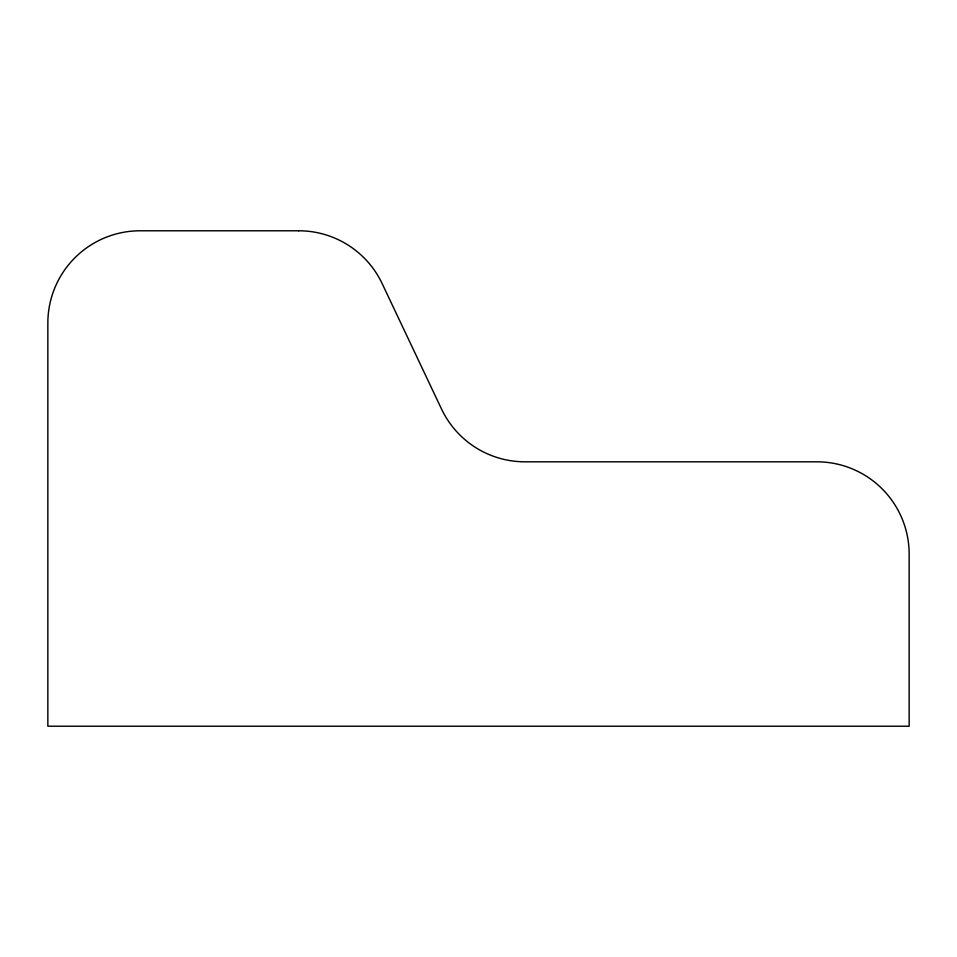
<?xml version="1.0" encoding="UTF-8"?>
<svg xmlns="http://www.w3.org/2000/svg" width="957" height="957" viewBox="0 0 957 957"><rect width="100%" height="100%" fill="white"/><g stroke="black" fill="none" stroke-linecap="round" stroke-linejoin="round"><path stroke-width="1.44" d="M298.728 230.781L140.129 230.781A92.279 92.279 0 0 0 47.85 323.059L47.85 726.219L909.15 726.219L909.15 554.091A92.279 92.279 0 0 0 816.871 461.812L524.938 461.812A92.279 92.279 0 0 1 441.524 409.022L382.142 283.571A92.279 92.279 0 0 0 298.728 230.781"/></g></svg>
